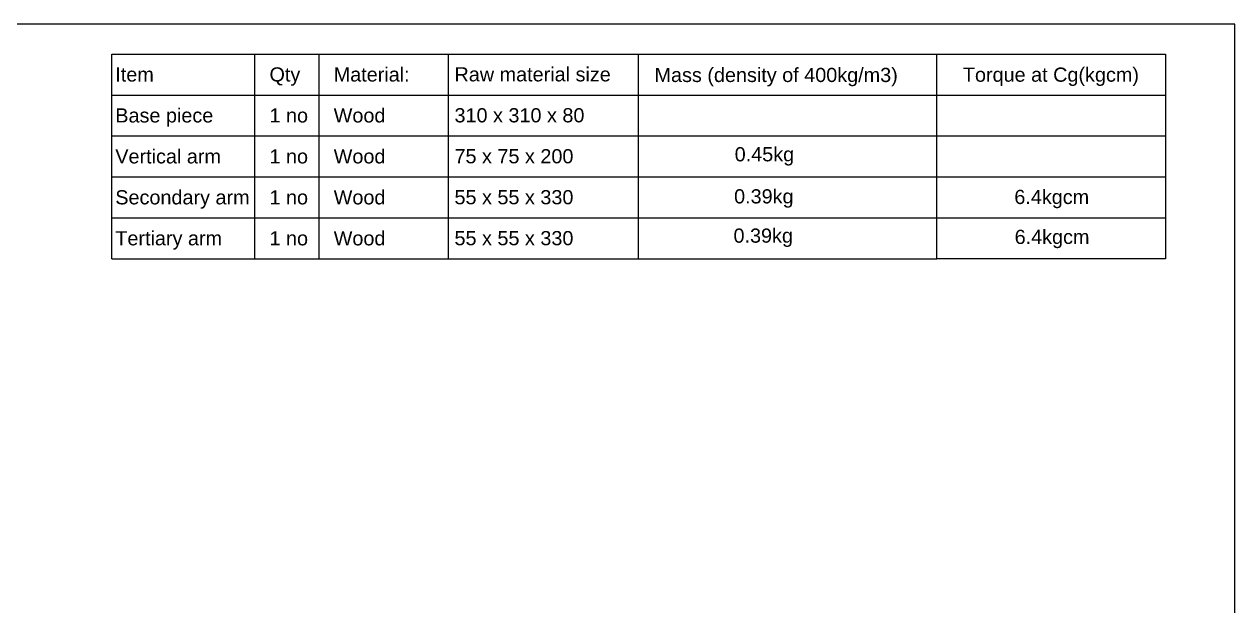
# Model space of a CAD drawing. Header units: millimetres. Extents: x 3953 to 5483, y 1281 to 2363.
# Drawn here: x 4465 to 5483, y 1874 to 2363 of the extents above; entities that cross this region are included whole.
import ezdxf

# ---------------------------------------------------------------- set-up
doc = ezdxf.new("R2010")
doc.units = ezdxf.units.MM
doc.header["$LTSCALE"] = 25
doc.header["$MEASUREMENT"] = 0
doc.styles.get("Standard").update_dxf_attribs({"font": 'Arial.ttf'})

msp = doc.modelspace()

# ---------------------------------------------------------------- linework, layer by layer
for p, q in [((4538.96552, 2165.6385), (4538.96552, 2337.74689)), ((4538.96552, 2337.74689), (4981.25401, 2337.74689)), ((4659.25143, 2165.6385), (4659.25143, 2337.74689)), ((4713.20895, 2165.6385), (4713.20895, 2337.74689)), ((4821.6529, 2337.74689), (4821.6529, 2165.6385)), ((4981.25401, 2337.74689), (4981.25401, 2165.6385)), ((4981.25401, 2337.74689), (5232.5, 2337.74689)), ((5232.5, 2165.6385), (5232.5, 2337.74689)), ((5232.5, 2337.74689), (5424.5, 2337.74689)), ((5424.5, 2337.74689), (5424.5, 2165.6385)), ((4538.96552, 2303.32521), (4981.25401, 2303.32521)), ((4981.25401, 2303.32521), (5232.5, 2303.32521)), ((5232.5, 2303.32521), (5424.5, 2303.32521)), ((4538.96552, 2268.90353), (4981.25401, 2268.90353)), ((4981.25401, 2268.90353), (5232.5, 2268.90353)), ((5232.5, 2268.90353), (5424.5, 2268.90353)), ((4538.96552, 2234.48186), (4981.25401, 2234.48186)), ((4981.25401, 2234.48186), (5232.5, 2234.48186)), ((5232.5, 2234.48186), (5424.5, 2234.48186)), ((4538.96552, 2200.06018), (4981.25401, 2200.06018)), ((4981.25401, 2200.06018), (5232.5, 2200.06018)), ((5232.5, 2200.06018), (5424.5, 2200.06018)), ((4538.96552, 2165.6385), (4981.25401, 2165.6385)), ((4981.25401, 2165.6385), (5232.5, 2165.6385)), ((5424.5, 2165.6385), (5232.5, 2165.6385))]:
    msp.add_line(p, q)
msp.add_lwpolyline([(3952.97687, 1281.05128), (5482.77653, 1281.05128), (5482.77653, 2362.83819), (3952.97687, 2362.83819)], close=True)

# ---------------------------------------------------------------- texts
for s, height, p in [('Item', 11.916114, (4541.96862, 2314.66504)), ('Qty', 11.916114, (4671.54586, 2314.66504)), ('Material: ', 11.916114, (4725.50338, 2314.66504)), ('Raw material size', 11.9161137, (4827.02184, 2314.77739)), ('Mass (density of 400kg/m3)', 11.9161137, (4995.12723, 2314.25)), ('Torque at Cg(kgcm)', 11.9161137, (5254.25, 2314.5)), ('Base piece ', 11.9161137, (4541.96862, 2280.24336)), ('1 no', 11.916114, (4671.54586, 2280.24336)), ('Wood', 11.916114, (4725.50338, 2280.24336)), ('310 x 310 x 80', 11.9161137, (4827.02184, 2280.35571)), ('0.45kg', 11.916114, (5062.5, 2247.59214)), ('Vertical arm', 11.9161137, (4541.96862, 2245.82169)), ('1 no', 11.916114, (4671.54586, 2245.82169)), ('Wood', 11.916114, (4725.50338, 2245.82169)), ('75 x 75 x 200', 11.9161137, (4827.02184, 2245.93404)), ('Secondary arm', 11.9161137, (4541.96862, 2211.40001)), ('1 no', 11.916114, (4671.54586, 2211.40001)), ('Wood', 11.916114, (4725.50338, 2211.40001)), ('55 x 55 x 330', 11.9161137, (4827.02184, 2211.51236)), ('0.39kg', 11.916114, (5061.99963, 2212.21566)), ('6.4kgcm', 11.916114, (5297.49962, 2211.71566)), ('Tertiary arm ', 11.9161137, (4541.96862, 2176.97833)), ('1 no', 11.916114, (4671.54586, 2176.97833)), ('Wood', 11.916114, (4725.50338, 2176.97833)), ('55 x 55 x 330', 11.9161137, (4827.02184, 2177.09068)), ('0.39kg', 11.916114, (5061.49962, 2179.21566)), ('6.4kgcm', 11.916114, (5297.75826, 2178.14368))]:
    msp.add_text(s, height=height).set_placement(p)

doc.saveas('drawing.dxf')
